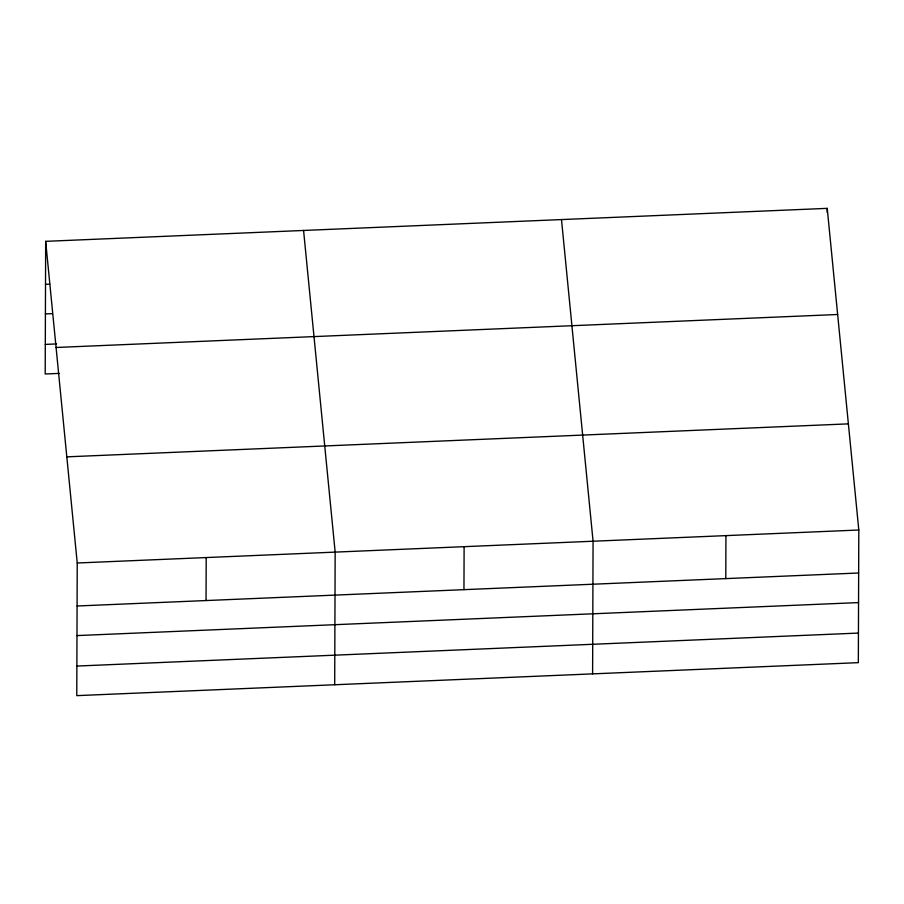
<?xml version="1.0" encoding="UTF-8"?>
<svg xmlns="http://www.w3.org/2000/svg" width="904" height="904" viewBox="0 0 904 904"><rect width="100%" height="100%" fill="white"/><g stroke="black" fill="none" stroke-linecap="round" stroke-linejoin="round"><path stroke-width="1.36" d="M45.663 241.345L77.235 563L76.772 695.639L858.337 662.655L858.8 530.015L827.228 208.361L45.663 241.345L45.2 373.985L59.212 373.397M206.044 600.55L206.191 557.553M334.695 684.757L335.158 552.107L303.574 230.463M463.955 589.668L464.114 546.671M592.606 673.864L593.069 541.225L561.497 219.57M725.788 578.616L725.935 535.62M827.216 212.519L827.228 208.361M45.516 284.342L49.72 284.161M45.415 313.925L52.421 313.631M45.302 344.401L56.523 343.927M56.082 347.486L837.646 314.502M66.817 456.848L848.381 423.863M77.235 563L858.8 530.015M77.089 605.996L858.653 573M76.987 635.58L858.551 602.584M76.874 666.056L858.438 633.071"/></g></svg>
